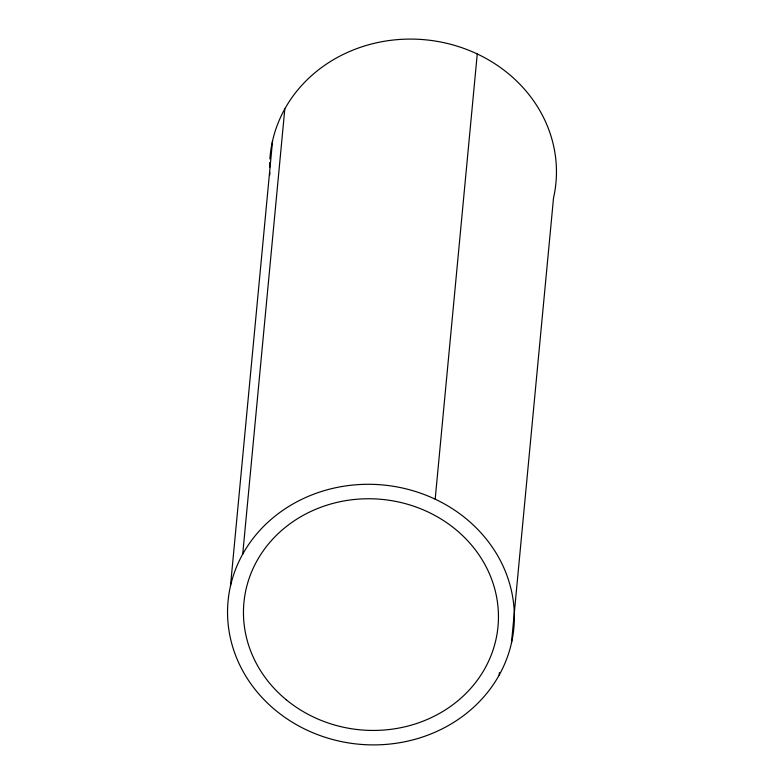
<?xml version="1.0" encoding="UTF-8"?>
<svg xmlns="http://www.w3.org/2000/svg" width="784" height="784" viewBox="0 0 784 784"><rect width="100%" height="100%" fill="white"/><g stroke="black" fill="none" stroke-linecap="round" stroke-linejoin="round"><path stroke-width="1.18" d="M230.476 586.06L272.558 140.865M242.726 554.131L284.808 108.927M435.179 499.173L477.26 53.969M499.192 675.073L499.418 672.643M511.442 643.135A143.531 130.183 5.4 0 0 325.693 490.216A143.531 130.183 5.4 0 0 275.743 710.441A143.531 130.183 5.4 0 0 511.442 643.135L553.524 197.94A143.531 130.183 5.4 0 0 431.964 40.562A143.531 130.183 5.4 0 0 269.902 158.927M269.882 174.744A143.531 130.183 5.4 0 1 269.745 172.333M269.627 167.472A143.531 130.183 5.4 0 1 269.706 162.592M286.307 699.808A127.606 115.738 5.4 0 0 495.851 639.969A127.606 115.738 5.4 0 0 330.711 504.024A127.606 115.738 5.4 0 0 286.307 699.808"/></g></svg>
